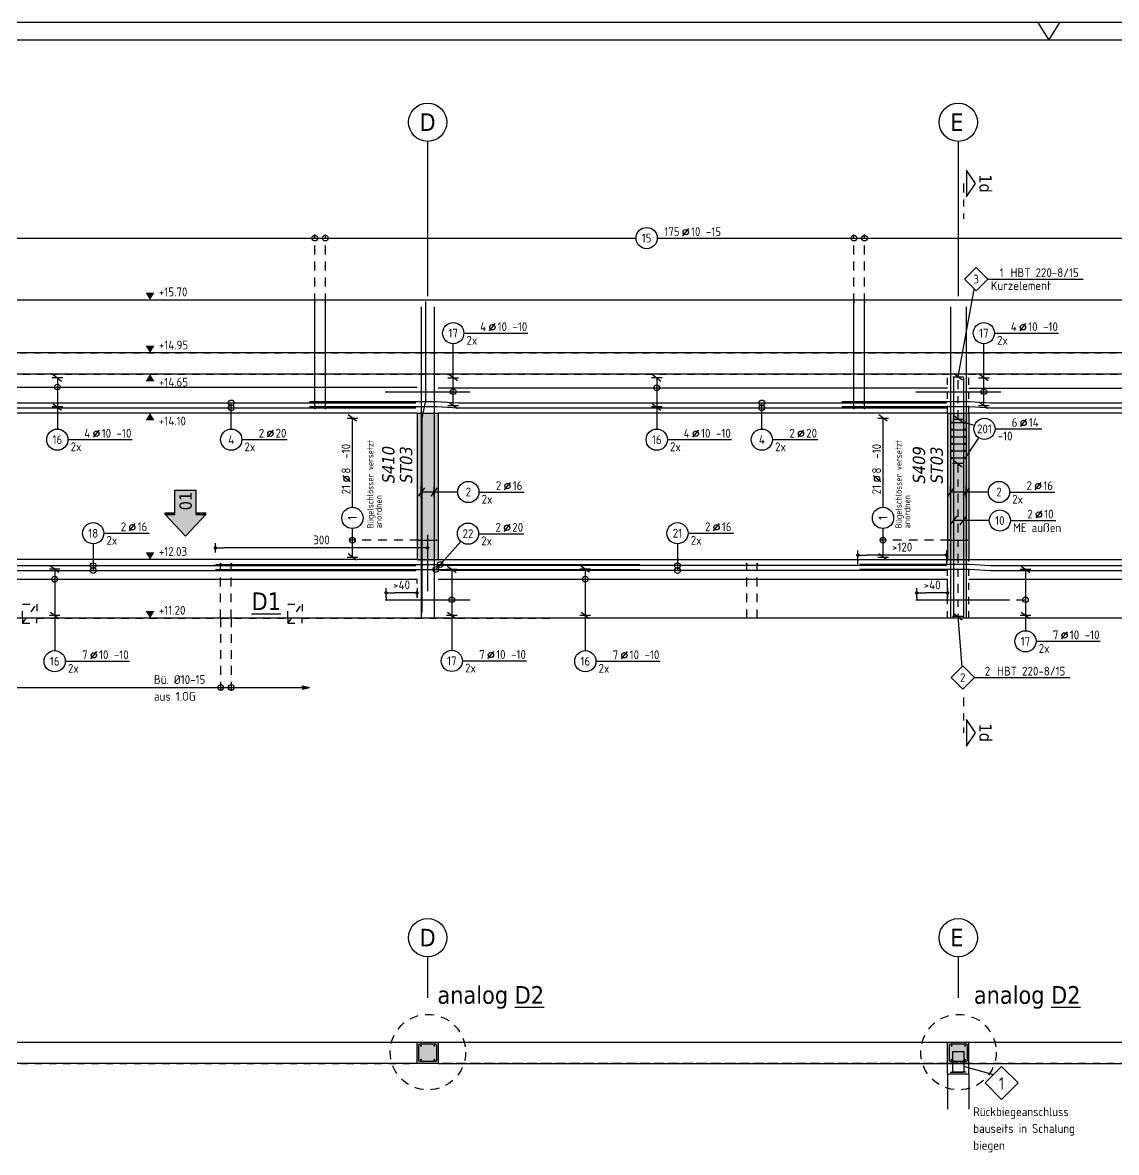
# Model space of a CAD drawing. Extents: x 28 to 142, y -30 to 32.
# Drawn here: x 55.17 to 70.63, y -5.28 to 10.69 of the extents above; entities that cross this region are included whole.
import ezdxf
from ezdxf.enums import TextEntityAlignment as Align

# ---------------------------------------------------------------- set-up
doc = ezdxf.new("R2010")
doc.units = 0
doc.header["$LTSCALE"] = 0.5
for name, pattern in [('AUSGEZOGEN', [1000.01, 1000, 0.01]), ('DASHDOTSMALL', [1.05, 0.5, -0.25, 0.05, -0.25]), ('DOT', [0.175, 0.05, -0.125]), ('HIDDEN', [0.375, 0.25, -0.125]), ('HIDDEN4', [0.12, 0.02, -0.1]), ('PUNKT', [0.175, 0.05, -0.125]), ('STRICHPUNKT2', [0.55, 0.25, -0.125, 0.05, -0.125]), ('VERDECKT', [0.375, 0.25, -0.125])]:
    doc.linetypes.add(name, pattern=pattern)
for name, color, linetype in [('ACHSEN', 7, 'Continuous'), ('AFU', 7, 'Continuous'), ('BETON', 7, 'Continuous'), ('Brüstung DG', 7, 'Continuous'), ('Brüstung EG', 7, 'Continuous'), ('DETAIL', 7, 'Continuous'), ('DRUEBER', 7, 'Continuous'), ('EG', 7, 'Continuous'), ('grau_dunkel', 7, 'Continuous'), ('grau_hell', 7, 'Continuous'), ('grau_mittel', 7, 'Continuous'), ('HBT', 7, 'Continuous'), ('HILFE', 7, 'Continuous'), ('INDEX', 7, 'Continuous'), ('koten', 7, 'Continuous'), ('MASSE', 7, 'Continuous'), ('OBJEKT', 7, 'Continuous'), ('RAHMEN', 7, 'Continuous'), ('RND', 7, 'Continuous'), ('RND_BILD', 7, 'Continuous'), ('SCHNITTE', 7, 'Continuous'), ('SFP_Achsen', 7, 'Continuous'), ('TEXT', 7, 'Continuous'), ('VERDECKT', 7, 'Continuous')]:
    doc.layers.add(name, color=color, linetype=linetype)
doc.layers.add('NOPLOT', color=7, linetype='Continuous', plot=False)
doc.styles.add('helv', font='tahoma.ttf')
doc.styles.add('txt', font='isocp.shx')
doc.linetypes.add('AFU_50K', pattern='A,0.15,["/",Standard,S=0.2,R=0,X=-0.01,Y=-0.1],0.07,["/",Standard,S=0.2,R=0,X=-0.01,Y=-0.1],0.15', length=0.37)
doc.linetypes.add('AFU_50L', pattern='A,0.75,["/",Standard,S=0.2,R=0,X=-0.01,Y=-0.1],0.07,["/",Standard,S=0.2,R=0,X=-0.01,Y=-0.1],0.75', length=1.57)
doc.dimstyles.new('DOT_I', dxfattribs={"dimscale": 0.5, "dimtxt": 0.25, "dimasz": 0.25, "dimexe": 0.1, "dimexo": 0.3, "dimgap": 0.1, "dimtad": 1, "dimdec": 3, "dimzin": 3, "dimtxsty": 'txt', "dimblk": 'DOT', "dimblk1": 'DOT', "dimblk2": 'DOT', "dimsah": 1, "dimcen": 0.1, "dimse1": 1, "dimse2": 1, "dimazin": 0, "dimtfac": 1, "dimtdec": 4, "dimtix": 1, "dimtmove": 2, "dimatfit": 3, "dimfxl": 0, "dimtvp": 1, "dimtolj": 1, "dimtzin": 0, "dimarcsym": 0})

# ---------------------------------------------------------------- blocks, each defined once
blk = doc.blocks.new('OKRD_O')
at = {"color": 0, "linetype": 'ByBlock'}
blk.add_solid([(-0.125, 0.202), (0.125, 0.202), (0, 0)], dxfattribs=at)
at = {"color": 0, "linetype": 'ByBlock', "style": 'txt'}
blk.add_attdef('OKRD', (0.25, 0.1), '', height=0.25, dxfattribs=at)
blk = doc.blocks.new('OKRD_U')
at = {"color": 0, "linetype": 'ByBlock'}
blk.add_solid([(-0.125, -0.202), (0.125, -0.202), (0, 0)], dxfattribs=at)
at = {"color": 0, "linetype": 'ByBlock', "style": 'txt'}
blk.add_attdef('OKRD', (0.25, -0.35), '', height=0.25, dxfattribs=at)
blk = doc.blocks.new('lei_gre')
at = {"layer": 'RND', "color": 7, "linetype": 'Continuous'}
for p, q in [((-0.09, -0.12), (0.09, 0.12)), ((0, 0.15), (0, -0.15))]:
    blk.add_line(p, q, dxfattribs=at)
blk = doc.blocks.new('RND_LEI')
at = {"layer": 'RND', "color": 7, "linetype": 'Continuous'}
blk.add_line((1.022, 0.066), (1.19, 0.27), dxfattribs=at)
for centre, radius in [((0, 0), 0.3), ((1.106, 0.168), 0.075)]:
    blk.add_circle(centre, radius, dxfattribs=at)
at = {"layer": 'RND', "color": 7, "linetype": 'Continuous', "style": 'txt'}
blk.add_attdef('POSL', text='', height=0.25, dxfattribs=at).set_placement((0, 0), align=Align.MIDDLE)
blk.add_attdef('ANZ', text='', height=0.25, dxfattribs=at).set_placement((0.931, 0.057), align=Align.RIGHT)
for tag, p in [('DUM', (1.253, 0.057)), ('ABSTD', (1.674, 0.057)), ('POSTXT', (0.374, -0.327))]:
    blk.add_attdef(tag, p, '', height=0.25, dxfattribs=at)
blk = doc.blocks.new('DOT')
at = {"layer": 'MASSE', "color": 7, "linetype": 'Continuous'}
for p, q in [((0, 0), (-1, 0)), ((0, 0.54), (0, -0.54))]:
    blk.add_line(p, q, dxfattribs=at)
at = {"layer": 'MASSE', "color": 7, "linetype": 'Continuous', "const_width": 0.2}
blk.add_lwpolyline([(-0.1, 0, 1), (0.1, 0, 1)], format="xyb", close=True, dxfattribs=at)
blk = doc.blocks.new('*D21')
at = {"layer": 'DEFPOINTS', "color": 0, "linetype": 'AUSGEZOGEN', "transparency": 16777216}
for p in [(60.311, 2.627), (60.311, 2.627), (60.748, 2.627)]:
    blk.add_point(p, dxfattribs=at)
at = {"layer": 'MASSE', "color": 0, "linetype": 'AUSGEZOGEN', "lineweight": -2, "transparency": 16777216}
blk.add_line((60.623, 2.627), (60.436, 2.627), dxfattribs=at)
at = {"layer": 'MASSE', "color": 0, "linetype": 'AUSGEZOGEN', "lineweight": -2, "transparency": 16777216, "xscale": 0.125, "yscale": 0.125, "zscale": 0.125, "rotation": 180}
blk.add_blockref('DOT', (60.311, 2.627), dxfattribs=at)
at = {"layer": 'MASSE', "color": 0, "linetype": 'AUSGEZOGEN', "lineweight": -2, "transparency": 16777216, "xscale": 0.125, "yscale": 0.125, "zscale": 0.125}
blk.add_blockref('DOT', (60.748, 2.627), dxfattribs=at)
at = {"layer": 'MASSE', "color": 0, "linetype": 'AUSGEZOGEN', "transparency": 16777216, "insert": (60.53, 2.74), "char_height": 0.125, "attachment_point": 5, "style": 'txt'}
blk.add_mtext('\\A1;>40', dxfattribs=at)
blk = doc.blocks.new('*D22')
at = {"layer": 'DEFPOINTS', "color": 0, "linetype": 'AUSGEZOGEN', "transparency": 16777216}
for p in [(67.811, 2.627), (67.811, 2.627), (68.248, 2.627)]:
    blk.add_point(p, dxfattribs=at)
at = {"layer": 'MASSE', "color": 0, "linetype": 'AUSGEZOGEN', "lineweight": -2, "transparency": 16777216}
blk.add_line((68.123, 2.627), (67.936, 2.627), dxfattribs=at)
at = {"layer": 'MASSE', "color": 0, "linetype": 'AUSGEZOGEN', "lineweight": -2, "transparency": 16777216, "xscale": 0.125, "yscale": 0.125, "zscale": 0.125, "rotation": 180}
blk.add_blockref('DOT', (67.811, 2.627), dxfattribs=at)
at = {"layer": 'MASSE', "color": 0, "linetype": 'AUSGEZOGEN', "lineweight": -2, "transparency": 16777216, "xscale": 0.125, "yscale": 0.125, "zscale": 0.125}
blk.add_blockref('DOT', (68.248, 2.627), dxfattribs=at)
at = {"layer": 'MASSE', "color": 0, "linetype": 'AUSGEZOGEN', "transparency": 16777216, "insert": (68.03, 2.74), "char_height": 0.125, "attachment_point": 5, "style": 'txt'}
blk.add_mtext('\\A1;>40', dxfattribs=at)
blk = doc.blocks.new('*D27')
at = {"layer": 'DEFPOINTS', "color": 0, "linetype": 'AUSGEZOGEN', "transparency": 16777216}
for p in [(66.98, 3.161), (66.98, 3.161), (68.23, 3.165)]:
    blk.add_point(p, dxfattribs=at)
at = {"layer": 'MASSE', "color": 0, "linetype": 'AUSGEZOGEN', "lineweight": -2, "transparency": 16777216}
blk.add_line((68.105, 3.161), (67.105, 3.161), dxfattribs=at)
at = {"layer": 'MASSE', "color": 0, "linetype": 'AUSGEZOGEN', "lineweight": -2, "transparency": 16777216, "xscale": 0.125, "yscale": 0.125, "zscale": 0.125, "rotation": 180}
blk.add_blockref('DOT', (66.98, 3.161), dxfattribs=at)
at = {"layer": 'MASSE', "color": 0, "linetype": 'AUSGEZOGEN', "lineweight": -2, "transparency": 16777216, "xscale": 0.125, "yscale": 0.125, "zscale": 0.125}
blk.add_blockref('DOT', (68.23, 3.161), dxfattribs=at)
at = {"layer": 'MASSE', "color": 0, "linetype": 'AUSGEZOGEN', "transparency": 16777216, "insert": (67.605, 3.274), "char_height": 0.125, "attachment_point": 5, "style": 'txt'}
blk.add_mtext('\\A1;>120', dxfattribs=at)
blk = doc.blocks.new('Pfeillinie')
at = {"layer": 'TEXT', "linetype": 'Continuous'}
blk.add_hatch(color=7, dxfattribs=at).paths.add_polyline_path([(0, 0), (-0.8, 0.2), (-0.8, 0), (-0.8, -0.2)])
at = {"layer": 'TEXT', "color": 7, "linetype": 'Continuous'}
for p, q in [((-0.8, 0), (-0.8, 0.2)), ((-0.8, 0.2), (0, 0)), ((-0.8, 0), (-0.8, -0.2)), ((-0.8, -0.2), (0, 0))]:
    blk.add_line(p, q, dxfattribs=at)
blk = doc.blocks.new('A1-35-0')
at = {"layer": 'RAHMEN'}
blk.add_line((118.9, 59.4), (0, 59.4), dxfattribs=at)
at = {"layer": 'RAHMEN', "color": 7, "linetype": 'Continuous'}
for p, q in [((59.14, 59.4), (59.45, 58.9)), ((59.45, 58.9), (59.76, 59.4))]:
    blk.add_line(p, q, dxfattribs=at)
at = {"layer": 'RAHMEN', "color": 5}
blk.add_line((118.4, 58.9), (2, 58.9), dxfattribs=at)
blk = doc.blocks.new('*D48')
at = {"layer": 'DEFPOINTS', "color": 0, "linetype": 'AUSGEZOGEN', "transparency": 16777216}
for p in [(57.898, 3.264), (57.898, 3.264), (60.898, 3.264)]:
    blk.add_point(p, dxfattribs=at)
at = {"layer": 'MASSE', "color": 0, "linetype": 'AUSGEZOGEN', "lineweight": -2, "transparency": 16777216}
blk.add_line((60.773, 3.264), (58.023, 3.264), dxfattribs=at)
at = {"layer": 'MASSE', "color": 0, "linetype": 'AUSGEZOGEN', "lineweight": -2, "transparency": 16777216, "xscale": 0.125, "yscale": 0.125, "zscale": 0.125, "rotation": 180}
blk.add_blockref('DOT', (57.898, 3.264), dxfattribs=at)
at = {"layer": 'MASSE', "color": 0, "linetype": 'AUSGEZOGEN', "lineweight": -2, "transparency": 16777216, "xscale": 0.125, "yscale": 0.125, "zscale": 0.125}
blk.add_blockref('DOT', (60.898, 3.264), dxfattribs=at)
at = {"layer": 'MASSE', "color": 0, "linetype": 'AUSGEZOGEN', "transparency": 16777216, "insert": (59.398, 3.376), "char_height": 0.125, "attachment_point": 5, "style": 'txt'}
blk.add_mtext('\\A1;300', dxfattribs=at)
blk = doc.blocks.new('HBT_LEI')
at = {"layer": 'HBT', "color": 7, "linetype": 'Continuous'}
blk.add_lwpolyline([(-0.33, 0), (0, 0.33), (0.33, 0), (0, -0.33)], close=True, dxfattribs=at)
at = {"layer": 'HBT', "color": 7, "linetype": 'Continuous', "style": 'txt'}
blk.add_attdef('POSH', text='', height=0.25, dxfattribs=at).set_placement((0, -0.126), align=Align.CENTER)
blk.add_attdef('STKH', text='', height=0.25, dxfattribs=at).set_placement((0.776, 0.055), align=Align.RIGHT)
at = {"layer": 'HBT', "style": 'txt'}
for tag, p in [('ARTH', (0.973, 0.055)), ('TEXTH', (0.415, -0.309))]:
    blk.add_attdef(tag, p, '', height=0.25, dxfattribs=at)
blk = doc.blocks.new('SCHN-2')
at = {"layer": 'SCHNITTE', "color": 6, "linetype": 'Continuous'}
blk.add_lwpolyline([(0.378, 0.088), (0, 0.34), (-0.378, 0.088)], close=True, dxfattribs=at)
at = {"layer": 'SCHNITTE', "color": 1, "linetype": 'DASHDOTSMALL', "style": 'helv'}
blk.add_attdef('SCHN-2', text='', height=0.35, dxfattribs=at).set_placement((0, 0.45), align=Align.CENTER)
blk = doc.blocks.new('hin_ind5')
at = {"layer": 'grau_hell', "linetype": 'AUSGEZOGEN'}
h = blk.add_hatch(color=9, dxfattribs=at)
h.dxf.hatch_style = 2
h.paths.add_polyline_path([(0, 0), (0.619, -0.577), (0.619, -0.3), (1.306, -0.3), (1.306, 0.3), (0.619, 0.3), (0.619, 0.577)])
h.paths.add_polyline_path([(0.34, -0.274), (1.311, -0.274), (1.311, 0.274), (0.34, 0.274)], flags=9)
at = {"layer": 'OBJEKT', "linetype": 'AUSGEZOGEN'}
for points in [[(0.619, 0.3), (0.66, 0.3), (0.66, 0.577), (0.619, 0.577)], [(0.619, -0.577), (0.66, -0.577), (0.66, -0.3), (0.619, -0.3)]]:
    blk.add_hatch(color=1, dxfattribs=at).paths.add_polyline_path(points)
at = {"layer": 'OBJEKT', "color": 1, "linetype": 'AUSGEZOGEN'}
for p, q in [((0, 0), (0.619, 0.577)), ((0.619, 0.577), (0.619, 0.3)), ((0.619, 0.577), (0.66, 0.577)), ((0.66, 0.577), (0.66, 0.3)), ((0, 0), (0.619, -0.577)), ((0.619, 0.3), (1.306, 0.3)), ((1.306, 0.3), (1.306, -0.3)), ((0.619, -0.3), (0.619, -0.577)), ((0.619, -0.3), (1.306, -0.3)), ((0.66, -0.3), (0.66, -0.577))]:
    blk.add_line(p, q, dxfattribs=at)
at = {"layer": 'OBJEKT', "color": 7, "linetype": 'AUSGEZOGEN'}
blk.add_line((0.619, -0.577), (0.66, -0.577), dxfattribs=at)
at = {"layer": 'INDEX', "color": 1, "linetype": 'Continuous', "style": 'helv'}
blk.add_attdef('INDEX', text='', height=0.35, rotation=360, dxfattribs=at).set_placement((1.259, 0), align=Align.MIDDLE_RIGHT)

msp = doc.modelspace()

# ---------------------------------------------------------------- hatches: boundary and pattern name
at = {"layer": 'EG', "linetype": 'AUSGEZOGEN'}
h = msp.add_hatch(dxfattribs=at)
h.set_pattern_fill('DOTS', scale=0.8, double=1)
h.set_pattern_definition([(0, (-35.286567, 336.182984), (0.025, 0.05), [0, -0.05])])
h.paths.add_polyline_path([(53.5484, -4.0236), (53.5484, -3.7236), (53.2484, -3.7236), (53.2484, -4.0236)])
h.paths.add_polyline_path([(60.7484, -3.7236), (60.7484, -4.0236), (61.0484, -4.0236), (61.0484, -3.7236)])
h.paths.add_polyline_path([(68.5484, -4.0236), (68.5484, -3.7236), (68.2484, -3.7236), (68.2484, -4.0236)])
h.paths.add_polyline_path([(43.3734, -4.6035), (43.5334, -4.6035), (43.5334, -4.0236), (47.0234, -4.0236), (47.0234, -4.6035), (47.2734, -4.6035), (47.2734, -4.0236), (49.5234, -4.0236), (49.5234, -4.6035), (49.7734, -4.6035), (49.7734, -3.7236), (43.3734, -3.7236)])
h.paths.add_polyline_path([(81.9984, -4.6035), (82.2984, -4.6035), (82.2984, -3.7236), (75.7734, -3.7236), (75.7734, -4.6035), (76.0234, -4.6035), (76.0234, -4.0236), (78.2734, -4.0236), (78.2734, -4.6035), (78.5234, -4.6035), (78.5234, -4.0236), (81.9984, -4.0236)])
at = {"layer": 'grau_dunkel'}
for points in [[(61.0484, 5.1694), (60.7484, 5.1694), (60.7484, 3.0694), (61.0484, 3.0694)], [(68.5484, 5.1694), (68.2484, 5.1694), (68.2484, 3.0694), (68.5484, 3.0694)]]:
    msp.add_hatch(color=21, dxfattribs=at).paths.add_polyline_path(points)

# ---------------------------------------------------------------- linework, layer by layer
at = {"layer": 'ACHSEN', "color": 140, "linetype": 'AUSGEZOGEN'}
for p, q in [((60.8984, 9.0103), (60.8984, 6.8236)), ((68.3984, 9.0103), (68.3984, 6.8236)), ((60.8984, 3.4467), (60.8984, 2.6493)), ((60.8984, -2.5174), (60.8984, -3.0993)), ((68.3984, -2.5174), (68.3984, -3.0993))]:
    msp.add_line(p, q, dxfattribs=at)
at = {"layer": 'AFU', "color": 8, "linetype": 'AFU_50L'}
for p, q in [((82.2984, 6.0194), (43.3734, 6.0194)), ((82.2984, 5.7194), (43.3734, 5.7194)), ((76.0234, 2.2694), (49.5234, 2.2694))]:
    msp.add_line(p, q, dxfattribs=at)
at = {"layer": 'AFU', "color": 8, "linetype": 'AFU_50K'}
for p, q in [((60.7484, 5.1694), (61.0484, 5.1694)), ((68.2484, 5.1694), (68.5484, 5.1694)), ((60.7484, 3.0994), (61.0484, 3.0994)), ((60.7484, 3.0994), (61.0484, 3.0994)), ((68.2484, 3.0994), (68.5484, 3.0994)), ((68.2484, 3.0994), (68.5484, 3.0994)), ((68.2484, -4.0236), (68.5484, -4.0236)), ((68.2734, -4.0236), (68.5234, -4.0236))]:
    msp.add_line(p, q, dxfattribs=at)
at = {"layer": 'BETON', "color": 6, "linetype": 'AUSGEZOGEN'}
for p, q in [((43.2984, 6.7694), (82.2984, 6.7694)), ((60.7484, 5.1694), (53.5484, 5.1694)), ((60.7484, 5.1694), (60.7484, 3.0994)), ((61.0484, 5.1694), (61.0484, 3.0994)), ((68.2484, 5.1694), (61.0484, 5.1694)), ((68.2484, 5.1694), (68.2484, 3.0994)), ((68.5484, 5.1694), (68.5484, 3.0994)), ((75.7734, 5.1694), (68.5484, 5.1694)), ((60.7484, 3.0994), (53.5484, 3.0994)), ((61.0484, 3.0994), (68.2484, 3.0994)), ((68.5484, 3.0994), (75.7734, 3.0994)), ((68.2484, -4.1736), (68.2484, -3.7236)), ((68.5484, -4.1736), (68.5484, -3.7236)), ((68.2484, -4.1736), (68.5484, -4.1736))]:
    msp.add_line(p, q, dxfattribs=at)
at = {"layer": 'BETON', "color": 6, "linetype": 'AUSGEZOGEN', "lineweight": -2}
msp.add_line((68.2484, -3.7236), (68.5484, -3.7236), dxfattribs=at)
msp.add_lwpolyline([(60.7484, -3.7236), (61.0484, -3.7236), (61.0484, -4.0236), (60.7484, -4.0236)], close=True, dxfattribs=at)
at = {"layer": 'Brüstung DG', "color": 102, "linetype": 'DOT'}
for p, q in [((43.3734, -3.7236), (82.2984, -3.7236)), ((81.9984, -4.0236), (43.5334, -4.0236))]:
    msp.add_line(p, q, dxfattribs=at)
at = {"layer": 'Brüstung EG', "color": 102, "linetype": 'DOT'}
for p, q in [((53.5484, -3.7236), (60.7484, -3.7236)), ((61.0484, -3.7236), (68.2484, -3.7236)), ((68.5484, -3.7236), (75.7734, -3.7236)), ((53.5484, -4.0236), (60.7484, -4.0236)), ((68.2484, -4.0236), (61.0484, -4.0236)), ((68.5484, -4.0236), (75.7734, -4.0236))]:
    msp.add_line(p, q, dxfattribs=at)
at = {"layer": 'DETAIL', "color": 102, "linetype": 'VERDECKT'}
for centre in [(60.9018, -3.8643), (68.4018, -3.8643)]:
    msp.add_circle(centre, 0.5334, dxfattribs=at)
at = {"layer": 'DRUEBER', "color": 7, "linetype": 'PUNKT'}
for p, q in [((43.5334, 6.0194), (81.9984, 6.0194)), ((49.7734, 5.7194), (68.2484, 5.7194)), ((68.5484, 5.7194), (75.7734, 5.7194)), ((55.3734, 2.2694), (58.9234, 2.2694)), ((59.1234, 2.2694), (62.6733, 2.2694))]:
    msp.add_line(p, q, dxfattribs=at)
at = {"layer": 'DRUEBER', "color": 7, "linetype": 'DOT'}
for p, q in [((68.2484, 5.1694), (68.2484, 5.7194)), ((68.5484, 5.1694), (68.5484, 5.7194)), ((68.2484, 2.2694), (68.2484, 3.0994)), ((68.5484, 2.2694), (68.5484, 3.0994)), ((55.1734, 2.2694), (55.1734, 2.4694)), ((55.1734, 2.4694), (55.3734, 2.4694)), ((55.1734, 2.1994), (55.3734, 2.4694)), ((55.3734, 2.4694), (55.3734, 2.2694)), ((58.9234, 2.2694), (58.9234, 2.4694)), ((58.9234, 2.4694), (59.1234, 2.4694)), ((58.9234, 2.1994), (59.1234, 2.4694)), ((59.1234, 2.4694), (59.1234, 2.2694)), ((55.1734, 2.2694), (55.1734, 2.1994)), ((55.3734, 2.1994), (55.3734, 2.2694)), ((58.9234, 2.2694), (58.9234, 2.1994)), ((59.1234, 2.1994), (59.1234, 2.2694)), ((55.1734, 2.1994), (55.3734, 2.1994)), ((58.9234, 2.1994), (59.1234, 2.1994))]:
    msp.add_line(p, q, dxfattribs=at)
at = {"layer": 'grau_mittel', "color": 61, "linetype": 'AUSGEZOGEN'}
for points in [[(60.7484, -3.7236), (61.0484, -3.7236), (60.7484, -4.0236), (61.0484, -4.0236)], [(68.2484, -3.7236), (68.5484, -3.7236), (68.2484, -4.0236), (68.5484, -4.0236)]]:
    msp.add_solid(points, dxfattribs=at)
at = {"layer": 'HBT', "color": 7, "linetype": 'AUSGEZOGEN'}
for p, q in [((68.8164, 7.0636), (70.1654, 7.0636)), ((68.3961, 5.6792), (68.6242, 6.9161)), ((68.394, 2.2932), (68.4497, 1.5803)), ((68.6264, 1.4307), (69.9753, 1.4307))]:
    msp.add_line(p, q, dxfattribs=at)
at = {"layer": 'HBT', "color": 6, "linetype": 'STRICHPUNKT2'}
for p, q in [((68.3961, 5.0843), (68.3961, 5.6792)), ((68.394, 4.4544), (68.394, 2.2932))]:
    msp.add_line(p, q, dxfattribs=at)
at = {"layer": 'HBT', "color": 1, "linetype": 'AUSGEZOGEN'}
for p, q in [((68.3214, -4.0236), (68.3214, -3.8536)), ((68.3214, -3.8536), (68.4754, -3.8536)), ((68.4754, -3.8536), (68.4754, -4.0236))]:
    msp.add_line(p, q, dxfattribs=at)
at = {"layer": 'HBT', "color": 102, "linetype": 'AUSGEZOGEN'}
msp.add_lwpolyline([(68.3054, -4.0236), (68.4914, -4.0236), (68.4914, -3.9996), (68.3054, -3.9996)], close=True, dxfattribs=at)
at = {"layer": 'HBT', "color": 1, "linetype": 'Continuous'}
msp.add_lwpolyline([(68.7777, -4.3006), (69.011, -4.534), (69.2444, -4.3006), (69.011, -4.0673)], close=True, dxfattribs=at)
at = {"layer": 'HILFE', "color": 102, "linetype": 'AUSGEZOGEN'}
msp.add_line((68.8944, -4.184), (68.4754, -4.0669), dxfattribs=at)
at = {"layer": 'MASSE', "color": 7, "linetype": 'HIDDEN4'}
for p, q in [((66.98, 3.0312), (66.98, 3.0936)), ((68.23, 3.0994), (68.23, 3.0424)), ((60.7484, 2.56), (60.7484, 2.8224)), ((68.2484, 2.56), (68.2484, 2.8224)), ((60.3109, 2.56), (60.3109, 2.531)), ((67.8109, 2.56), (67.8109, 2.531))]:
    msp.add_line(p, q, dxfattribs=at)
at = {"layer": 'NOPLOT', "color": 191, "linetype": 'Continuous'}
msp.add_lwpolyline([(60.8666, 6.7452), (60.8666, 5.3452), (60.8172, 5.0992), (60.8172, 2.3492)], dxfattribs=at)
at = {"layer": 'OBJEKT', "color": 7, "linetype": 'AUSGEZOGEN'}
for p, q in [((53.5484, -3.7236), (60.7484, -3.7236)), ((61.0484, -3.7236), (68.2484, -3.7236)), ((68.5484, -3.7236), (75.7734, -3.7236)), ((60.7484, -4.0236), (53.5484, -4.0236)), ((61.0484, -4.0236), (68.2484, -4.0236)), ((68.5484, -4.0236), (75.7734, -4.0236)), ((68.2484, -4.1736), (68.2484, -4.6733)), ((68.5484, -4.1736), (68.5484, -4.6733))]:
    msp.add_line(p, q, dxfattribs=at)
at = {"layer": 'RND', "color": 102, "linetype": 'VERDECKT'}
for p, q in [((59.3031, 6.7357), (59.3031, 7.6931)), ((59.4531, 6.7357), (59.4531, 7.6931)), ((66.9239, 6.7357), (66.9239, 7.6931)), ((67.0739, 6.7357), (67.0739, 7.6931)), ((60.7734, 3.372), (59.7851, 3.372)), ((68.2734, 3.372), (67.2851, 3.372)), ((68.9984, 2.531), (69.3982, 2.531)), ((57.9726, 2.2694), (57.9726, 1.2401)), ((58.1226, 2.2694), (58.1226, 1.2401))]:
    msp.add_line(p, q, dxfattribs=at)
at = {"layer": 'RND', "color": 7, "linetype": 'AUSGEZOGEN'}
for p, q in [((49.8127, 7.6431), (63.8438, 7.6431)), ((64.1438, 7.6431), (75.762, 7.6431)), ((61.41, 6.2988), (62.3163, 6.2988)), ((68.91, 6.2988), (69.8163, 6.2988)), ((61.26, 5.6684), (61.26, 6.1488)), ((68.76, 5.6684), (68.76, 6.1488)), ((55.6647, 5.6673), (55.6647, 5.2568)), ((61.26, 5.276), (61.26, 5.6684)), ((64.1366, 5.6673), (64.1366, 5.2568)), ((68.76, 5.276), (68.76, 5.6684)), ((55.6647, 5.2568), (55.6647, 4.9434)), ((64.1366, 5.2568), (64.1366, 4.9434)), ((59.8351, 3.8371), (59.8351, 5.0993)), ((67.3351, 3.8371), (67.3351, 5.0993)), ((55.8147, 4.7934), (56.721, 4.7934)), ((58.2724, 4.7934), (58.9124, 4.7934)), ((64.2866, 4.7934), (65.1929, 4.7934)), ((65.7724, 4.7934), (66.4124, 4.7934)), ((68.9188, 4.946), (69.5788, 4.946)), ((61.624, 4.053), (62.264, 4.053)), ((69.124, 4.053), (69.764, 4.053)), ((59.8351, 3.1333), (59.8351, 3.5371)), ((67.3351, 3.1333), (67.3351, 3.5371)), ((69.1362, 3.6504), (69.7762, 3.6504)), ((56.3215, 3.471), (56.9615, 3.471)), ((61.6184, 3.4639), (62.2584, 3.4639)), ((64.5795, 3.471), (65.2195, 3.471)), ((55.6268, 2.9631), (55.6268, 2.3082)), ((61.2401, 2.9591), (61.2401, 2.3092)), ((63.1268, 2.9631), (63.1268, 2.3082)), ((69.3482, 2.9591), (69.3482, 2.3092)), ((55.6268, 2.3082), (55.6268, 1.8115)), ((61.2401, 2.3092), (61.2401, 1.8159)), ((63.1268, 2.3082), (63.1268, 1.8115)), ((69.3482, 2.3092), (69.3482, 2.0926)), ((69.4982, 1.9426), (70.4044, 1.9426)), ((55.7768, 1.6615), (56.6831, 1.6615)), ((61.3901, 1.6659), (62.2963, 1.6659)), ((63.2768, 1.6615), (64.1831, 1.6615))]:
    msp.add_line(p, q, dxfattribs=at)
at = {"layer": 'RND', "color": 102, "linetype": 'AUSGEZOGEN'}
for p, q in [((58.1224, 4.9434), (58.1224, 5.313)), ((65.6224, 4.9434), (65.6224, 5.313)), ((68.6258, 4.9912), (68.4946, 5.0328)), ((68.6856, 4.8212), (68.4965, 4.5378)), ((61.324, 4.053), (60.8084, 4.053)), ((68.824, 4.053), (68.2903, 4.053)), ((68.8362, 3.6504), (68.3276, 3.6504)), ((56.1715, 3.321), (56.1715, 2.9424)), ((61.3681, 3.3523), (61.0076, 2.9512)), ((64.4295, 3.321), (64.4295, 2.9424))]:
    msp.add_line(p, q, dxfattribs=at)
at = {"layer": 'RND', "color": 7, "linetype": 'AUSGEZOGEN'}
for points, const_width in [([(59.2961, 6.7357, 1), (59.3101, 6.7357, 1)], 0.014), ([(59.4461, 6.7357, 1), (59.4601, 6.7357, 1)], 0.014), ([(66.9169, 6.7357, 1), (66.9309, 6.7357, 1)], 0.014), ([(67.0669, 6.7357, 1), (67.0809, 6.7357, 1)], 0.014), ([(59.2961, 5.2357, 1), (59.3101, 5.2357, 1)], 0.014), ([(59.4461, 5.2357, 1), (59.4601, 5.2357, 1)], 0.014), ([(66.9169, 5.2357, 1), (66.9309, 5.2357, 1)], 0.014), ([(67.0669, 5.2357, 1), (67.0809, 5.2357, 1)], 0.014), ([(68.3155, 5.0344, -1), (68.3085, 5.0344, -1)], 0.007), ([(68.4885, 5.0344, 1), (68.4955, 5.0344, 1)], 0.007), ([(68.3155, 4.9344, -1), (68.3085, 4.9344, -1)], 0.007), ([(68.3155, 4.8344, -1), (68.3085, 4.8344, -1)], 0.007), ([(68.4885, 4.9344, 1), (68.4955, 4.9344, 1)], 0.007), ([(68.4885, 4.8344, 1), (68.4955, 4.8344, 1)], 0.007), ([(68.3155, 4.7344, -1), (68.3085, 4.7344, -1)], 0.007), ([(68.3155, 4.6344, -1), (68.3085, 4.6344, -1)], 0.007), ([(68.4885, 4.7344, 1), (68.4955, 4.7344, 1)], 0.007), ([(68.4885, 4.6344, 1), (68.4955, 4.6344, 1)], 0.007), ([(68.3155, 4.5344, -1), (68.3085, 4.5344, -1)], 0.007), ([(68.4885, 4.5344, 1), (68.4955, 4.5344, 1)], 0.007), ([(60.7671, 3.372, 1), (60.7796, 3.372, 1)], 0.0125), ([(61.0171, 3.372, 1), (61.0296, 3.372, 1)], 0.0125), ([(68.2671, 3.372, 1), (68.2796, 3.372, 1)], 0.0125), ([(68.5171, 3.372, 1), (68.5296, 3.372, 1)], 0.0125), ([(57.9656, 3.0394, 1), (57.9796, 3.0394, 1)], 0.014), ([(58.1156, 3.0394, 1), (58.1296, 3.0394, 1)], 0.014), ([(65.4007, 3.0394, 1), (65.4147, 3.0394, 1)], 0.014), ([(65.5507, 3.0394, 1), (65.5647, 3.0394, 1)], 0.014), ([(60.7971, -3.7746, 1), (60.8111, -3.7746, 1)], 0.014), ([(60.9856, -3.7746, 1), (60.9996, -3.7746, 1)], 0.014), ([(68.2971, -3.7746, 1), (68.3111, -3.7746, 1)], 0.014), ([(68.4856, -3.7746, 1), (68.4996, -3.7746, 1)], 0.014), ([(60.7971, -3.9726, 1), (60.8111, -3.9726, 1)], 0.014), ([(60.9856, -3.9726, 1), (60.9996, -3.9726, 1)], 0.014), ([(68.2971, -3.9726, 1), (68.3111, -3.9726, 1)], 0.014), ([(68.4856, -3.9726, 1), (68.4996, -3.9726, 1)], 0.014)]:
    msp.add_lwpolyline(points, format="xyb", close=True, dxfattribs=dict(at, const_width=const_width))
at = {"layer": 'RND', "color": 1, "linetype": 'AUSGEZOGEN'}
for points in [[(59.3031, 5.2357), (59.3031, 6.7357)], [(59.4531, 5.2357), (59.4531, 6.7357)], [(66.9239, 5.2357), (66.9239, 6.7357)], [(67.0739, 5.2357), (67.0739, 6.7357)], [(60.8084, 6.6694), (60.8084, 2.2694)], [(60.9884, 6.6694), (60.9884, 2.2694)], [(68.2903, 6.6694), (68.2903, 2.2694)], [(68.5091, 6.6694), (68.5091, 2.2694)], [(59.3031, 5.2357), (59.3031, 6.5357)], [(59.4531, 5.2357), (59.4531, 6.5357)], [(66.9239, 5.2357), (66.9239, 6.5357)], [(67.0739, 5.2357), (67.0739, 6.5357)], [(68.332, 5.6694), (68.332, 2.2694)], [(68.472, 5.6694), (68.472, 2.2694)], [(53.5484, 5.5373), (60.7484, 5.5373)], [(60.2984, 5.4716), (61.4984, 5.4716)], [(60.2984, 5.4716), (61.4984, 5.4716)], [(61.0484, 5.5245), (68.2484, 5.5245)], [(67.7984, 5.4716), (68.9984, 5.4716)], [(67.7984, 5.4716), (68.9984, 5.4716)], [(68.5484, 5.5228), (75.7484, 5.5228)], [(51.73, 5.333), (53.53, 5.333), (53.83, 5.313), (60.73, 5.313)], [(59.23, 5.333), (61.03, 5.333), (61.33, 5.313), (68.23, 5.313)], [(66.755, 5.333), (68.555, 5.333), (68.855, 5.313), (76.805, 5.313)], [(51.73, 5.263), (53.53, 5.263), (53.83, 5.243), (60.73, 5.243)], [(59.23, 5.263), (61.03, 5.263), (61.33, 5.243), (68.23, 5.243)], [(66.755, 5.263), (68.555, 5.263), (68.855, 5.243), (76.805, 5.243)], [(68.312, 5.0344), (68.492, 5.0344)], [(68.312, 4.9344), (68.492, 4.9344)], [(68.312, 4.8344), (68.492, 4.8344)], [(68.312, 4.7344), (68.492, 4.7344)], [(68.312, 4.6344), (68.492, 4.6344)], [(68.312, 4.5344), (68.492, 4.5344)], [(60.7734, 3.372), (61.0234, 3.372)], [(68.2734, 3.372), (68.5234, 3.372)], [(51.98, 3.0324), (53.53, 3.0324), (53.83, 3.0124), (60.73, 3.0124)], [(51.98, 2.9624), (53.53, 2.9624), (53.83, 2.9424), (60.73, 2.9424)], [(57.8984, 3.0281), (63.8984, 3.0281)], [(57.8984, 2.9581), (63.8984, 2.9581)], [(68.23, 3.0124), (61.08, 3.0124)], [(68.23, 2.9424), (61.08, 2.9424)], [(67.005, 3.0324), (68.555, 3.0324), (68.855, 3.0124), (75.755, 3.0124)], [(67.005, 2.9624), (68.555, 2.9624), (68.855, 2.9424), (75.755, 2.9424)], [(53.5484, 2.8224), (60.7484, 2.8224)], [(61.0484, 2.8224), (68.2484, 2.8224)], [(68.5484, 2.8224), (75.7484, 2.8224)], [(60.2984, 2.531), (61.4984, 2.531)], [(67.7984, 2.531), (68.9984, 2.531)]]:
    msp.add_lwpolyline(points, dxfattribs=at)
at = {"layer": 'RND', "color": 1, "linetype": 'HIDDEN'}
for points in [[(57.9726, 2.2694), (57.9726, 3.0394)], [(58.1226, 2.2694), (58.1226, 3.0394)], [(65.4077, 2.2694), (65.4077, 3.0394)], [(65.5577, 2.2694), (65.5577, 3.0394)]]:
    msp.add_lwpolyline(points, dxfattribs=at)
at = {"layer": 'RND', "color": 102, "linetype": 'AUSGEZOGEN'}
msp.add_lwpolyline([(54.6085, 1.2901), (59.2273, 1.2901)], dxfattribs=at)
at = {"layer": 'RND', "color": 1, "linetype": 'AUSGEZOGEN', "lineweight": -2}
for points in [[(60.7934, -3.7486), (61.0034, -3.7486, -0.4142136), (61.0234, -3.7686), (61.0234, -3.9786, -0.4142136), (61.0034, -3.9986), (60.7934, -3.9986, -0.4142136), (60.7734, -3.9786), (60.7734, -3.7686, -0.4142136)], [(68.2934, -3.7486), (68.5034, -3.7486, -0.4142136), (68.5234, -3.7686), (68.5234, -3.9786, -0.4142136), (68.5034, -3.9986), (68.2934, -3.9986, -0.4142136), (68.2734, -3.9786), (68.2734, -3.7686, -0.4142136)]]:
    msp.add_lwpolyline(points, format="xyb", close=True, dxfattribs=at)
at = {"layer": 'RND', "color": 1, "linetype": 'AUSGEZOGEN'}
for points in [[(68.4754, -4.0236), (68.4754, -4.137, -0.4142136), (68.4594, -4.153), (68.2854, -4.153)], [(68.5114, -4.1463), (68.3374, -4.1463, -0.4142136), (68.3214, -4.1303), (68.3214, -4.0236)]]:
    msp.add_lwpolyline(points, format="xyb", dxfattribs=at)
at = {"layer": 'RND', "color": 7, "linetype": 'AUSGEZOGEN'}
for centre, radius in [((59.3031, 7.6431), 0.04), ((59.4531, 7.6431), 0.04), ((66.9239, 7.6431), 0.04), ((67.0739, 7.6431), 0.04), ((55.6647, 5.5373), 0.04), ((61.26, 5.4716), 0.04), ((64.1366, 5.5245), 0.04), ((68.76, 5.4716), 0.04), ((58.1224, 5.313), 0.04), ((58.1224, 5.243), 0.04), ((65.6224, 5.313), 0.04), ((65.6224, 5.243), 0.04), ((68.312, 5.0344), 0.01), ((68.492, 5.0344), 0.01), ((68.312, 4.9344), 0.01), ((68.312, 4.8344), 0.01), ((68.492, 4.9344), 0.01), ((68.492, 4.8344), 0.01), ((68.312, 4.7344), 0.01), ((68.312, 4.6344), 0.01), ((68.492, 4.7344), 0.01), ((68.492, 4.6344), 0.01), ((68.312, 4.5344), 0.01), ((68.492, 4.5344), 0.01), ((59.8351, 3.372), 0.04), ((67.3351, 3.372), 0.04), ((56.1715, 3.0124), 0.04), ((61.0768, 3.0281), 0.04), ((64.4295, 3.0124), 0.04), ((56.1715, 2.9424), 0.04), ((61.0138, 2.9581), 0.04), ((64.4295, 2.9424), 0.04), ((55.6268, 2.8224), 0.04), ((63.1268, 2.8224), 0.04), ((61.2401, 2.531), 0.04), ((69.3482, 2.531), 0.04), ((57.9726, 1.2901), 0.04), ((58.1226, 1.2901), 0.04)]:
    msp.add_circle(centre, radius, dxfattribs=at)
at = {"layer": 'SCHNITTE', "color": 6, "linetype": 'STRICHPUNKT2'}
for p, q in [((68.4723, 8.414), (68.4723, 7.914)), ((68.4723, 1.1502), (68.4723, 0.6502))]:
    msp.add_line(p, q, dxfattribs=at)
at = {"layer": 'SFP_Achsen', "color": 7, "linetype": 'AUSGEZOGEN'}
for centre in [(60.8984, 9.2808), (68.3984, 9.2808), (60.8984, -2.247), (68.3984, -2.247)]:
    msp.add_circle(centre, 0.2705, dxfattribs=at)
at = {"layer": 'VERDECKT', "color": 7, "linetype": 'VERDECKT', "lineweight": -2}
msp.add_line((68.5484, -4.0236), (68.2484, -4.0236), dxfattribs=at)

# ---------------------------------------------------------------- block references
at = {"layer": 'HBT', "color": 7, "linetype": 'AUSGEZOGEN', "xscale": 0.5, "yscale": 0.5, "zscale": 0.5}
for p, values in [((68.6514, 7.0636), {'POSH': '3', 'STKH': '1', 'ARTH': 'HBT 220-8/15', 'TEXTH': 'Kurzelement'}), ((68.4614, 1.4307), {'POSH': '2', 'STKH': '2', 'ARTH': 'HBT 220-8/15'})]:
    msp.add_blockref('HBT_LEI', p, dxfattribs=at).add_auto_attribs(values)
at = {"layer": 'HBT', "color": 6, "linetype": 'STRICHPUNKT2', "xscale": 0.5, "yscale": 0.5, "zscale": 0.5}
for p, rotation in [((68.3961, 5.6792), 90), ((68.3961, 5.0843), 90), ((68.394, 4.4544), 270), ((68.394, 2.2932), 270)]:
    msp.add_blockref('lei_gre', p, dxfattribs=dict(at, rotation=rotation))
at = {"layer": 'koten', "color": 7, "linetype": 'PUNKT', "xscale": 0.5, "yscale": 0.5, "zscale": 0.5}
for name, p, values in [('OKRD_O', (56.9747, 6.7694), {'OKRD': '+15.70'}), ('OKRD_O', (56.9747, 6.0194), {'OKRD': '+14.95'}), ('OKRD_U', (56.9747, 5.7194), {'OKRD': '+14.65'})]:
    msp.add_blockref(name, p, dxfattribs=at).add_auto_attribs(values)
at = {"layer": 'koten', "color": 7, "linetype": 'AUSGEZOGEN', "xscale": 0.5, "yscale": 0.5, "zscale": 0.5}
for name, p, values in [('OKRD_U', (56.9747, 5.1694), {'OKRD': '+14.10'}), ('OKRD_O', (56.9747, 3.0994), {'OKRD': '+12.03'}), ('OKRD_O', (56.9747, 2.2694), {'OKRD': '+11.20'})]:
    msp.add_blockref(name, p, dxfattribs=at).add_auto_attribs(values)
at = {"layer": 'RAHMEN', "color": 7, "linetype": 'AUSGEZOGEN', "xscale": 0.5, "yscale": 0.5, "zscale": 0.5}
msp.add_blockref('A1-35-0', (39.9553, -19.0109), dxfattribs=at)
at = {"layer": 'RND', "color": 7, "linetype": 'AUSGEZOGEN', "xscale": 0.5, "yscale": 0.5, "zscale": 0.5}
for p, values in [((63.9938, 7.6431), {'POSL': '15', 'DUM': '10', 'ANZ': '175', 'ABSTD': '-15'}), ((61.26, 6.2988), {'POSL': '17', 'DUM': '10', 'ANZ': '4', 'ABSTD': '-10', 'POSTXT': '2x'}), ((68.76, 6.2988), {'POSL': '17', 'DUM': '10', 'ANZ': '4', 'ABSTD': '-10', 'POSTXT': '2x'}), ((68.7688, 4.946), {'POSL': '201', 'DUM': '14', 'ANZ': '6', 'POSTXT': '-10'}), ((55.6647, 4.7934), {'POSL': '16', 'DUM': '10', 'ANZ': '4', 'ABSTD': '-10', 'POSTXT': '2x'}), ((58.1224, 4.7934), {'POSL': '4', 'DUM': '20', 'ANZ': '2', 'POSTXT': '2x'}), ((64.1366, 4.7934), {'POSL': '16', 'DUM': '10', 'ANZ': '4', 'ABSTD': '-10', 'POSTXT': '2x'}), ((65.6224, 4.7934), {'POSL': '4', 'DUM': '20', 'ANZ': '2', 'POSTXT': '2x'}), ((61.474, 4.053), {'POSL': '2', 'DUM': '16', 'ANZ': '2', 'POSTXT': '2x'}), ((68.974, 4.053), {'POSL': '2', 'DUM': '16', 'ANZ': '2', 'POSTXT': '2x'}), ((68.9862, 3.6504), {'POSL': '10', 'DUM': '10', 'ANZ': '2', 'POSTXT': 'ME außen'}), ((56.1715, 3.471), {'POSL': '18', 'DUM': '16', 'ANZ': '2', 'POSTXT': '2x'}), ((61.4684, 3.4639), {'POSL': '22', 'DUM': '20', 'ANZ': '2', 'POSTXT': '2x'}), ((64.4295, 3.471), {'POSL': '21', 'DUM': '16', 'ANZ': '2', 'POSTXT': '2x'}), ((69.3482, 1.9426), {'POSL': '17', 'DUM': '10', 'ANZ': '7', 'ABSTD': '-10', 'POSTXT': '2x'}), ((55.6268, 1.6615), {'POSL': '16', 'DUM': '10', 'ANZ': '7', 'ABSTD': '-10', 'POSTXT': '2x'}), ((61.2401, 1.6659), {'POSL': '17', 'DUM': '10', 'ANZ': '7', 'ABSTD': '-10', 'POSTXT': '2x'}), ((63.1268, 1.6615), {'POSL': '16', 'DUM': '10', 'ANZ': '7', 'ABSTD': '-10', 'POSTXT': '2x'})]:
    msp.add_blockref('RND_LEI', p, dxfattribs=at).add_auto_attribs(values)
for p, rotation in [((55.6647, 5.6673), 270), ((61.26, 5.6684), 90), ((64.1366, 5.6673), 270), ((68.76, 5.6684), 90), ((55.6647, 5.2568), 270), ((61.26, 5.276), 90), ((64.1366, 5.2568), 270), ((68.76, 5.276), 90), ((59.8351, 5.0993), 90), ((67.3351, 5.0993), 90), ((59.8351, 3.1333), 90), ((67.3351, 3.1333), 90), ((55.6268, 2.9631), 270), ((61.2401, 2.9591), 270), ((63.1268, 2.9631), 270), ((69.3482, 2.9591), 270), ((55.6268, 2.3082), 270), ((61.2401, 2.3092), 270), ((63.1268, 2.3082), 270), ((69.3482, 2.3092), 270)]:
    msp.add_blockref('lei_gre', p, dxfattribs=dict(at, rotation=rotation))
at = {"layer": 'RND', "color": 7, "linetype": 'AUSGEZOGEN', "xscale": 0.5, "yscale": 0.5, "zscale": 0.5, "rotation": 90}
for p in [(59.8351, 3.6871), (67.3351, 3.6871)]:
    msp.add_blockref('RND_LEI', p, dxfattribs=at).add_auto_attribs({'POSL': '1', 'DUM': '8', 'ANZ': '21', 'ABSTD': '-10'})
at = {"layer": 'RND', "color": 102, "linetype": 'AUSGEZOGEN', "xscale": 0.5, "yscale": 0.5, "zscale": 0.5, "rotation": 180}
for p in [(60.8084, 4.053), (60.9884, 4.053), (68.2903, 4.053), (68.5091, 4.053)]:
    msp.add_blockref('lei_gre', p, dxfattribs=at)
at = {"layer": 'RND', "color": 7, "linetype": 'AUSGEZOGEN', "xscale": 0.5, "yscale": 0.5, "zscale": 0.5}
for p in [(68.332, 3.6504), (68.472, 3.6504)]:
    msp.add_blockref('lei_gre', p, dxfattribs=at)
at = {"layer": 'RND', "color": 102, "linetype": 'AUSGEZOGEN', "xscale": 0.125, "yscale": 0.125, "zscale": 0.125}
msp.add_blockref('Pfeillinie', (59.2273, 1.2901), dxfattribs=at)
at = {"layer": 'RND_BILD', "color": 7, "linetype": 'AUSGEZOGEN', "xscale": 0.5, "yscale": 0.5, "zscale": 0.5, "rotation": 90}
msp.add_blockref('hin_ind5', (57.4769, 3.4273), dxfattribs=at).add_auto_attribs({'INDEX': '01'})
at = {"layer": 'SCHNITTE', "color": 6, "linetype": 'STRICHPUNKT2', "xscale": 0.5, "yscale": 0.5, "zscale": 0.5, "rotation": 270}
for p in [(68.4723, 8.414), (68.4723, 0.6502)]:
    msp.add_blockref('SCHN-2', p, dxfattribs=at).add_auto_attribs({'SCHN-2': '1d'})

# ---------------------------------------------------------------- texts
at = {"layer": 'HBT', "color": 1, "linetype": 'Continuous', "style": 'txt'}
msp.add_attdef('1', text='?', height=0.175, dxfattribs=at).set_placement((69.011, -4.3943), align=Align.CENTER)
at = {"layer": 'SFP_Achsen', "color": 6, "linetype": 'AUSGEZOGEN', "style": 'helv'}
for s, p in [('D', (60.7843, 9.1564)), ('E', (68.2843, 9.1564)), ('D', (60.7843, -2.3713)), ('E', (68.2843, -2.3713))]:
    msp.add_text(s, height=0.25, dxfattribs=at).set_placement(p)
at = {"layer": 'TEXT', "color": 102, "linetype": 'AUSGEZOGEN', "style": 'txt'}
for s, p in [('Bügelschlösser versetzt', (60.1325, 3.5391)), ('Bügelschlösser versetzt', (67.6007, 3.5391)), ('anordnen', (60.2513, 3.5391)), ('anordnen', (67.7194, 3.5391))]:
    msp.add_text(s, height=0.09, rotation=90, dxfattribs=at).set_placement(p)
at = {"layer": 'TEXT', "color": 1, "linetype": 'AUSGEZOGEN', "style": 'helv', "oblique": 10}
for s, p in [('S410', (60.4297, 4.1639)), ('ST03', (60.681, 4.1639)), ('S409', (67.9297, 4.159)), ('ST03', (68.181, 4.159))]:
    msp.add_text(s, height=0.175, rotation=90, dxfattribs=at).set_placement(p)
at = {"layer": 'TEXT', "color": 6, "linetype": 'AUSGEZOGEN', "style": 'helv'}
for s, p in [('%%uD1', (58.4106, 2.3834)), ('analog %%UD2', (61.0375, -3.1812)), ('analog %%UD2', (68.6194, -3.1812))]:
    msp.add_text(s, height=0.25, dxfattribs=at).set_placement(p)
at = {"layer": 'TEXT', "color": 7, "linetype": 'AUSGEZOGEN', "style": 'txt'}
for s, p in [('Bü. %%C10-15', (57.0296, 1.3393)), ('aus 1.OG', (57.0296, 1.1018)), ('Rückbiegeanschluss', (68.6103, -4.7694)), ('bauseits in Schalung', (68.6103, -5.0069)), ('biegen', (68.6103, -5.2444))]:
    msp.add_text(s, height=0.125, dxfattribs=at).set_placement(p)

# ---------------------------------------------------------------- dimensions: what is measured, and where the dimension line sits
at = {"layer": 'MASSE', "color": 7, "linetype": 'AUSGEZOGEN'}
dim = msp.add_linear_dim(base=(57.8984, 3.2639), p1=(60.8984, 3.2639), p2=(57.8984, 3.2639), dimstyle='DOT_I', override={"dimdec": 0, "dimlfac": 100}, dxfattribs=at)
dim.commit()
dim.dimension.update_dxf_attribs({"geometry": '*D48', "text_midpoint": (59.3984, 3.3764)})
for base, p1, p2, text, picture, middle in [((66.98, 3.1611), (68.23, 3.1645), (66.98, 3.1611), '>120', '*D27', (67.605, 3.2736)), ((60.3109, 2.6275), (60.7484, 2.6275), (60.3109, 2.6275), '>40', '*D21', (60.5296, 2.74)), ((67.8109, 2.6275), (68.2484, 2.6275), (67.8109, 2.6275), '>40', '*D22', (68.0296, 2.74))]:
    dim = msp.add_linear_dim(base=base, p1=p1, p2=p2, text=text, dimstyle='DOT_I', override={"dimdec": 1, "dimlfac": 100}, dxfattribs=at)
    dim.commit()
    dim.dimension.update_dxf_attribs({"geometry": picture, "text_midpoint": middle})

doc.saveas('drawing.dxf')
